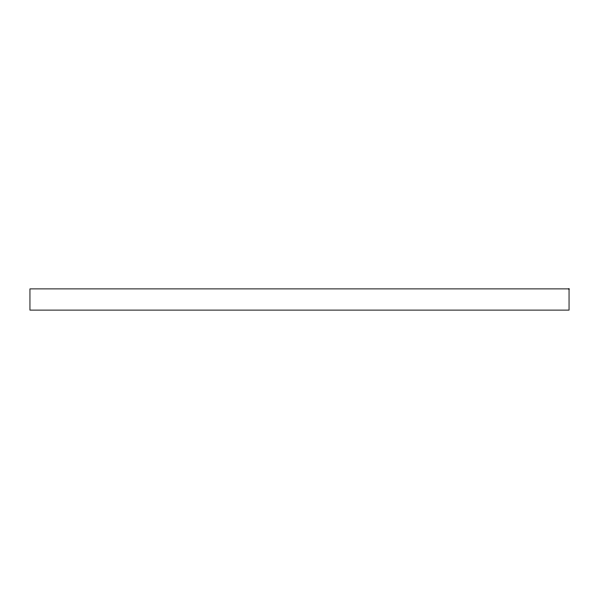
<?xml version="1.0" encoding="UTF-8"?>
<svg xmlns="http://www.w3.org/2000/svg" width="599" height="599" viewBox="0 0 599 599"><rect width="100%" height="100%" fill="white"/><g stroke="black" fill="none" stroke-linecap="round" stroke-linejoin="round"><path stroke-width="0.9" d="M569.05 288.89L29.95 288.89L29.95 310.11L569.05 310.11L569.05 288.89"/></g></svg>
